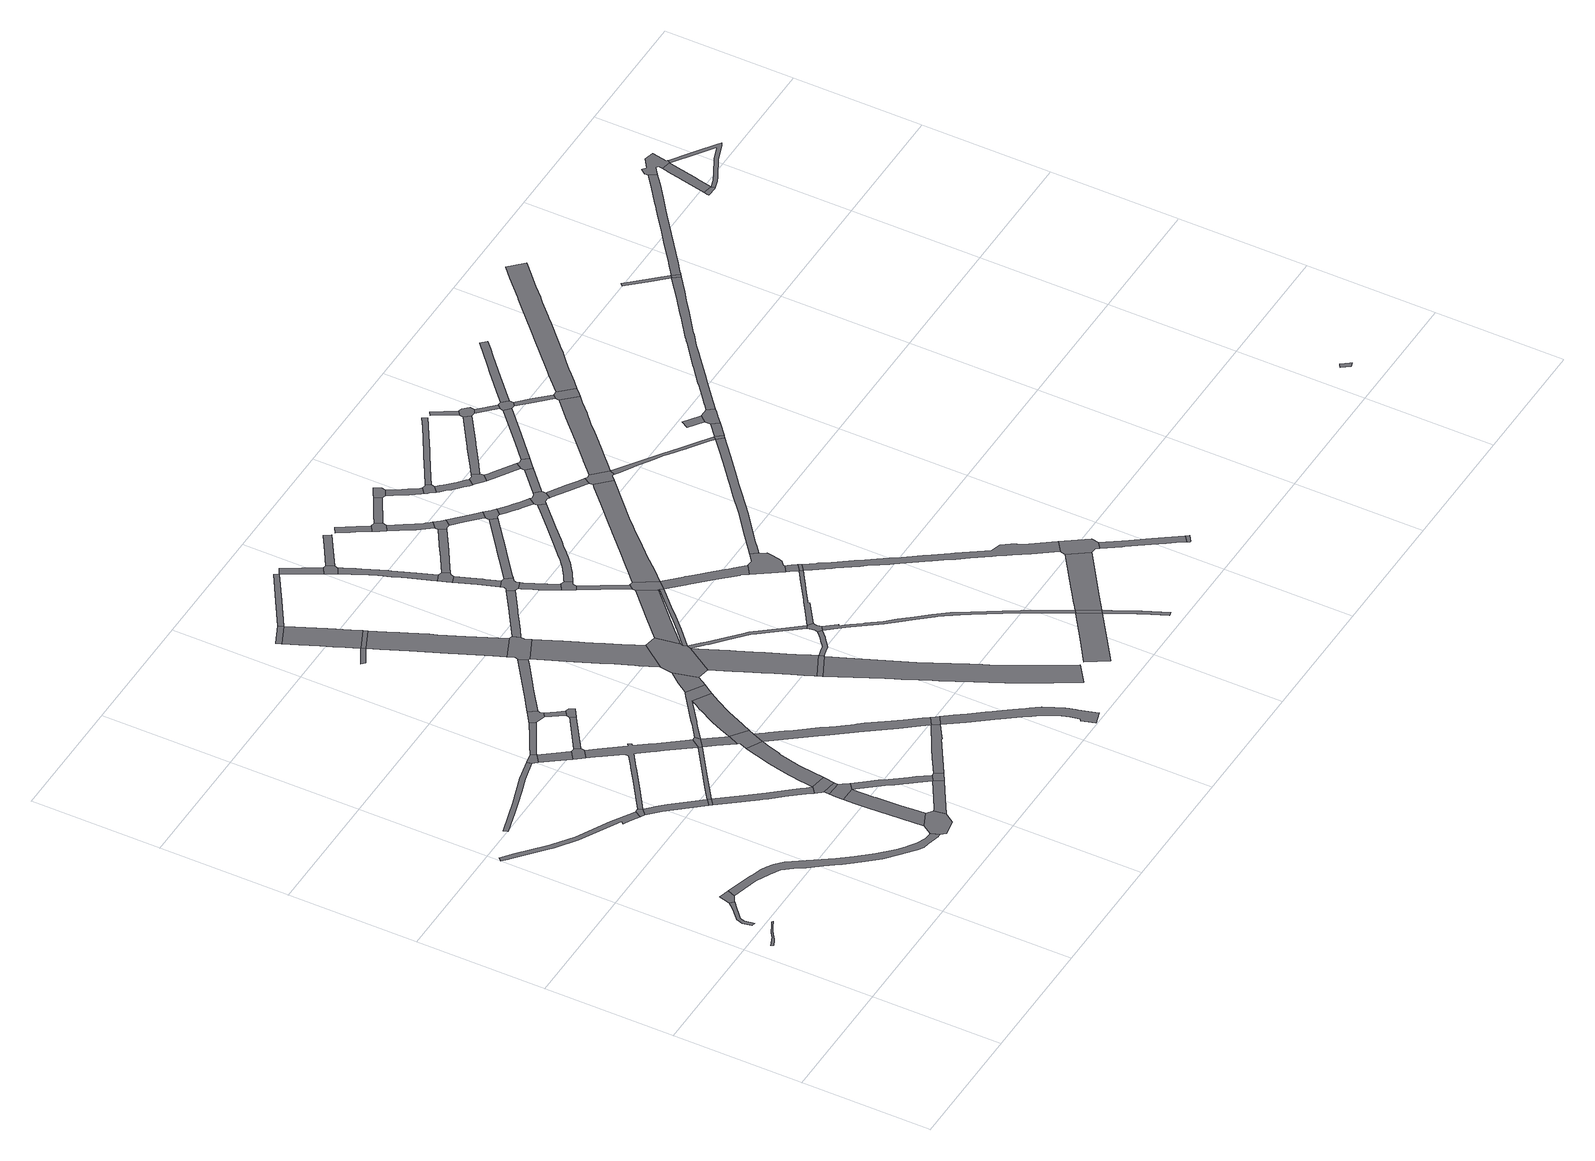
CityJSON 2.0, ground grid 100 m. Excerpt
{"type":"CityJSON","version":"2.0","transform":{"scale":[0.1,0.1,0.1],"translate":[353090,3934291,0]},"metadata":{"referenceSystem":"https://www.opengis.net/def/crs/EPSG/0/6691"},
"CityObjects":{
"road1":{"type":"Road","attributes":{"RoadStructureAttribute.sectionType":"1"},"geometry":[{"type":"MultiSurface","lod":"1","boundaries":[[[0,1,2,3,4,5,6,7,8,9,10,11,12,13,14]]]}]},
"road2":{"type":"Road","attributes":{"RoadStructureAttribute.sectionType":"1"},"geometry":[{"type":"MultiSurface","lod":"1","boundaries":[[[15,16,17,18,19,20,21,22,23,24,25,26]]]}]},
"road3":{"type":"Road","geometry":[{"type":"MultiSurface","lod":"1","boundaries":[[[27,28,26,25,29,30]]]}]},
"road4":{"type":"Road","attributes":{"RoadStructureAttribute.sectionType":"1"},"geometry":[{"type":"MultiSurface","lod":"1","boundaries":[[[31,32,33,34,35,36,37,38,39,40,41,42,43,44,45,46,47,48,49,50]]]}]},
"road5":{"type":"Road","attributes":{"RoadStructureAttribute.sectionType":"1"},"geometry":[{"type":"MultiSurface","lod":"1","boundaries":[[[51,52,53,54,55,56,57,58,59,60,61,62,63,64,65,66,67,68,69,70,27,30,71,72,73,74,75,76,77,78,79,80,81,82,83,84,85,86,87,88,89,90,91,92,93]]]}]},
"road6":{"type":"Road","attributes":{"RoadStructureAttribute.sectionType":"1"},"geometry":[{"type":"MultiSurface","lod":"1","boundaries":[[[94,95,96,97,98,99,100,101,102,103,104,105,106,107,108]]]}]},
"road7":{"type":"Road","geometry":[{"type":"MultiSurface","lod":"1","boundaries":[[[109,110,111,31,50]]]}]},
"road8":{"type":"Road","attributes":{"RoadStructureAttribute.sectionType":"1"},"geometry":[{"type":"MultiSurface","lod":"1","boundaries":[[[112,113,114,115,116,117,118,110,109]]]}]},
"road9":{"type":"Road","geometry":[{"type":"MultiSurface","lod":"1","boundaries":[[[113,119,120,114]]]}]},
"road10":{"type":"Road","geometry":[{"type":"MultiSurface","lod":"1","boundaries":[[[51,93,121,122,123,124,125,126]]]}]},
"road11":{"type":"Road","attributes":{"RoadStructureAttribute.sectionType":"1"},"geometry":[{"type":"MultiSurface","lod":"1","boundaries":[[[119,127,128,129,130,131,132,133,134,135,136,137,138,139,140,120]]]}]},
"road12":{"type":"Road","geometry":[{"type":"MultiSurface","lod":"1","boundaries":[[[141,142,143,94,108]]]}]},
"road13":{"type":"Road","attributes":{"RoadStructureAttribute.sectionType":"1"},"geometry":[{"type":"MultiSurface","lod":"1","boundaries":[[[144,142,141,145,146,147]]]}]},
"road14":{"type":"Road","attributes":{"RoadStructureAttribute.sectionType":"1"},"geometry":[{"type":"MultiSurface","lod":"1","boundaries":[[[148,149,150,151,152,153,154,155,156,157,114,120]]]}]},
"road15":{"type":"Road","geometry":[{"type":"MultiSurface","lod":"1","boundaries":[[[158,159,160,147,146,161,162,163,164,165,166,167]]]}]},
"road16":{"type":"Road","geometry":[{"type":"MultiSurface","lod":"1","boundaries":[[[168,169,170,171,172,173,174,175,176,177,178,179,180,163,162,181,182,183,184,185,186,187,188,189,111,110,190,191,192,193,194,195,196,197,198,199,153]]]}]},
"road17":{"type":"Road","attributes":{"RoadStructureAttribute.sectionType":"1"},"geometry":[{"type":"MultiSurface","lod":"1","boundaries":[[[200,201,202,203]]]}]},
"road18":{"type":"Road","geometry":[{"type":"MultiSurface","lod":"1","boundaries":[[[204,201,200,205,206,207,208]]]}]},
"road19":{"type":"Road","geometry":[{"type":"MultiSurface","lod":"1","boundaries":[[[202,209,135,134,210,203]]]}]},
"road20":{"type":"Road","attributes":{"RoadStructureAttribute.sectionType":"1"},"geometry":[{"type":"MultiSurface","lod":"1","boundaries":[[[125,211,212,213,214,215,216,207,217,218,219,220,221,222,223,224,225,226,227,228,229,230,231,208,207,206,232,233,126]]]}]},
"road21":{"type":"Road","attributes":{"RoadStructureAttribute.sectionType":"1"},"geometry":[{"type":"MultiSurface","lod":"1","boundaries":[[[234,235,236,237,238,239,240,143,142,241,242,243,244,245]]]}]},
"road22":{"type":"Road","attributes":{"RoadStructureAttribute.sectionType":"1"},"geometry":[{"type":"MultiSurface","lod":"1","boundaries":[[[246,247,124,123,248,249,224]]]}]},
"road23":{"type":"Road","attributes":{"RoadStructureAttribute.sectionType":"1"},"geometry":[{"type":"MultiSurface","lod":"1","boundaries":[[[166,250,251,252,253,167]]]}]},
"road24":{"type":"Road","geometry":[{"type":"MultiSurface","lod":"1","boundaries":[[[249,254,255,225,224]]]}]},
"road25":{"type":"Road","geometry":[{"type":"MultiSurface","lod":"1","boundaries":[[[152,256,257,258,168,153]]]}]},
"road26":{"type":"Road","geometry":[{"type":"MultiSurface","lod":"1","boundaries":[[[259,260,261,262,263,264,265,266,267,234,245]]]}]},
"road27":{"type":"Road","attributes":{"RoadStructureAttribute.sectionType":"1"},"geometry":[{"type":"MultiSurface","lod":"1","boundaries":[[[256,268,269,270,271,272,273,274,275,257]]]}]},
"road28":{"type":"Road","attributes":{"RoadStructureAttribute.sectionType":"1"},"geometry":[{"type":"MultiSurface","lod":"1","boundaries":[[[276,277,260,259,278]]]}]},
"road29":{"type":"Road","geometry":[{"type":"MultiSurface","lod":"1","boundaries":[[[271,270,279,280,281,282,283,284]]]}]},
"road30":{"type":"Road","attributes":{"RoadStructureAttribute.sectionType":"1"},"geometry":[{"type":"MultiSurface","lod":"1","boundaries":[[[252,251,285,286,287,276,278]]]}]},
"road31":{"type":"Road","attributes":{"RoadStructureAttribute.sectionType":"1"},"geometry":[{"type":"MultiSurface","lod":"1","boundaries":[[[282,281,288,289,290,291,292,293,294,135,209,295,296,297,298,299,300,301,282,302,303,304,305,306,307,308,309,310,311,312,313,314,315,316,317,318,319,320,321,322,323,324,325,326,327,328,329,283]]]}]},
"road32":{"type":"Road","attributes":{"RoadStructureAttribute.sectionType":"1"},"geometry":[{"type":"MultiSurface","lod":"1","boundaries":[[[330,331,332,255,254,333,334,335,336,311]]]}]},
"road33":{"type":"Road","attributes":{"RoadStructureAttribute.sectionType":"1"},"geometry":[{"type":"MultiSurface","lod":"1","boundaries":[[[337,338,339,340,341,342,343,344,345,346,347,348,349,350,351,271,284]]]}]},
"road34":{"type":"Road","attributes":{"RoadStructureAttribute.sectionType":"1"},"geometry":[{"type":"MultiSurface","lod":"1","boundaries":[[[352,353,354,355,356,357,341,340,358,359,360,361,362,363,364,365,366,258,257]]]}]},
"road35":{"type":"Road","attributes":{"RoadStructureAttribute.sectionType":"1"},"geometry":[{"type":"MultiSurface","lod":"1","boundaries":[[[367,368,369,370,371,372,373,374,375,376,263,262]]]}]},
"road36":{"type":"Road","geometry":[{"type":"MultiSurface","lod":"1","boundaries":[[[377,378,379,380]]]}]},
"road37":{"type":"Road","geometry":[{"type":"MultiSurface","lod":"1","boundaries":[[[381,382,383,384]]]}]},
"road38":{"type":"Road","attributes":{"function":"3","RoadStructureAttribute.sectionType":"1"},"geometry":[{"type":"MultiSurface","lod":"1","boundaries":[[[385,386,387,388,389,381,384,390,391,392,393,394,377,395]]]}]},
"road39":{"type":"Road","geometry":[{"type":"MultiSurface","lod":"1","boundaries":[[[396,312,311,336,397]]]}]},
"road40":{"type":"Road","geometry":[{"type":"MultiSurface","lod":"1","boundaries":[[[377,380,398,395]]]}]},
"road41":{"type":"Road","geometry":[{"type":"MultiSurface","lod":"1","boundaries":[[[399,400,401,402,403,360,359]]]}]},
"road42":{"type":"Road","attributes":{"function":"3","RoadStructureAttribute.sectionType":"1"},"geometry":[{"type":"MultiSurface","lod":"1","boundaries":[[[404,405,406,407,408,409,398,380,410,411,412,413,414,415,416]]]}]},
"road43":{"type":"Road","geometry":[{"type":"MultiSurface","lod":"1","boundaries":[[[417,418,419,420,421,416,415,422,423,424,373,372,425]]]}]},
"road44":{"type":"Road","attributes":{"RoadStructureAttribute.sectionType":"1"},"geometry":[{"type":"MultiSurface","lod":"1","boundaries":[[[336,426,427,428,429,430,431,432,433,434,435,436,437,438,439,440,441,442,443,444,445,446,447,448,449,450,451,452,453,454,455,456,457,458,459,460,461,397]]]}]},
"road45":{"type":"Road","attributes":{"function":"3","RoadStructureAttribute.sectionType":"1"},"geometry":[{"type":"MultiSurface","lod":"1","boundaries":[[[462,463,464,465,466,467,468,469,470,471,472,473,474,475,476,477,417,425]]]}]},
"road46":{"type":"Road","geometry":[{"type":"MultiSurface","lod":"1","boundaries":[[[469,468,400,399,478,479,480,481,482,483]]]}]},
"road47":{"type":"Road","attributes":{"RoadStructureAttribute.sectionType":"1"},"geometry":[{"type":"MultiSurface","lod":"1","boundaries":[[[484,485,486,487,382,381]]]}]},
"road48":{"type":"Road","attributes":{"function":"3","RoadStructureAttribute.sectionType":"1"},"geometry":[{"type":"MultiSurface","lod":"1","boundaries":[[[478,488,489,490,491,492,493,494,495,496,497,498,499,500,501,502,503,504,505,506,507,508,509,479]]]}]},
"road49":{"type":"Road","geometry":[{"type":"MultiSurface","lod":"1","boundaries":[[[510,511,512,513,514,515,500,499]]]}]},
"road50":{"type":"Road","attributes":{"RoadStructureAttribute.sectionType":"1"},"geometry":[{"type":"MultiSurface","lod":"1","boundaries":[[[516,517,518,421,420,519,520,521,522,523,524,525]]]}]},
"road51":{"type":"Road","attributes":{"function":"3","RoadStructureAttribute.sectionType":"1"},"geometry":[{"type":"MultiSurface","lod":"1","boundaries":[[[526,527,528,529,530,531,532,533,534,535,536,537,538,511,510,539,540,541,542,543,544,545,546,547,548,549,550,551,552,553,554,555,556,557,558,559,560]]]}]},
"road52":{"type":"Road","attributes":{"RoadStructureAttribute.sectionType":"1"},"geometry":[{"type":"MultiSurface","lod":"1","boundaries":[[[561,562,563,564,565,566,567,480,479,568,569,570,571,572,573,574,575,576,577]]]}]},
"road53":{"type":"Road","attributes":{"RoadStructureAttribute.sectionType":"1"},"geometry":[{"type":"MultiSurface","lod":"1","boundaries":[[[485,578,579,580,581,582,583,584,585]]]}]},
"road54":{"type":"Road","attributes":{"RoadStructureAttribute.sectionType":"1"},"geometry":[{"type":"MultiSurface","lod":"1","boundaries":[[[586,587,588,589,590,591,592,514,513,593,594,595,596,597,598,599,600]]]}]},
"road55":{"type":"Road","geometry":[{"type":"MultiSurface","lod":"1","boundaries":[[[601,602,582,581,603,604,605,606,607]]]}]},
"road56":{"type":"Road","attributes":{"RoadStructureAttribute.sectionType":"1"},"geometry":[{"type":"MultiSurface","lod":"1","boundaries":[[[608,609,610,611,481,480,612,613,614,615,616,617]]]}]},
"road57":{"type":"Road","attributes":{"RoadStructureAttribute.sectionType":"1"},"geometry":[{"type":"MultiSurface","lod":"1","boundaries":[[[482,618,619,620,621,622,623,624,625,626,627,628,483]]]}]},
"road58":{"type":"Road","attributes":{"RoadStructureAttribute.sectionType":"1"},"geometry":[{"type":"MultiSurface","lod":"1","boundaries":[[[629,630,631,632,633,634,635,636,637,638,639,640,607,606,641,642,643,644,645,646,647,648,649,650,651,652,653,654,655]]]}]},
"road59":{"type":"Road","geometry":[{"type":"MultiSurface","lod":"1","boundaries":[[[629,655,656,657,658,659,660,661,662]]]}]},
"road60":{"type":"Road","attributes":{"RoadStructureAttribute.sectionType":"1"},"geometry":[{"type":"MultiSurface","lod":"1","boundaries":[[[658,663,664,665,666,667,668,659]]]}]},
"road61":{"type":"Road","geometry":[{"type":"MultiSurface","lod":"1","boundaries":[[[665,664,669,670,525,524,671,672,673,674,675,676]]]}]},
"road62":{"type":"Road","geometry":[{"type":"MultiSurface","lod":"1","boundaries":[[[677,678,679,680,586,600,681,682,683,561,577]]]}]},
"road63":{"type":"Road","attributes":{"RoadStructureAttribute.sectionType":"1"},"geometry":[{"type":"MultiSurface","lod":"1","boundaries":[[[684,685,686,687,688,689,690,691,692,693,694,695,696,697,698,699,700,701,702,703,672,671]]]}]},
"road64":{"type":"Road","geometry":[{"type":"MultiSurface","lod":"1","boundaries":[[[704,705,706,707,708,693,692,709,710,711,712]]]}]},
"road65":{"type":"Road","attributes":{"RoadStructureAttribute.sectionType":"1"},"geometry":[{"type":"MultiSurface","lod":"1","boundaries":[[[713,714,602,601,715,716]]]}]},
"road66":{"type":"Road","attributes":{"RoadStructureAttribute.sectionType":"1"},"geometry":[{"type":"MultiSurface","lod":"1","boundaries":[[[717,718,719,720,721,722,723,704,712]]]}]},
"road67":{"type":"Road","geometry":[{"type":"MultiSurface","lod":"1","boundaries":[[[617,616,724,725,721,720,626,625]]]}]},
"road68":{"type":"Road","attributes":{"RoadStructureAttribute.sectionType":"1"},"geometry":[{"type":"MultiSurface","lod":"1","boundaries":[[[661,726,727,728,729,730,731,732,662]]]}]},
"road69":{"type":"Road","attributes":{"RoadStructureAttribute.sectionType":"1"},"geometry":[{"type":"MultiSurface","lod":"1","boundaries":[[[733,734,735,736,737,738,739,740,741,742,743,744,745,746,747,748,749,750,751,752,753,681,600,754,755,756,757,758,759,760,761,762,763,764,765,766,767,768,769,770,771,772]]]}]},
"road70":{"type":"Road","attributes":{"RoadStructureAttribute.sectionType":"1"},"geometry":[{"type":"MultiSurface","lod":"1","boundaries":[[[683,773,774,775,776,777,778,779,780,781,782,783,784,785,786,561]]]}]},
"road71":{"type":"Road","attributes":{"RoadStructureAttribute.sectionType":"1"},"geometry":[{"type":"MultiSurface","lod":"1","boundaries":[[[787,788,789,790,791,771]]]}]},
"road72":{"type":"Road","attributes":{"RoadStructureAttribute.sectionType":"1"},"geometry":[{"type":"MultiSurface","lod":"1","boundaries":[[[792,793,794,795,796,797,798]]]}]},
"road73":{"type":"Road","attributes":{"RoadStructureAttribute.sectionType":"1"},"geometry":[{"type":"MultiSurface","lod":"1","boundaries":[[[799,800,801,802,803,804,805,676,675,806,807,808,809,810,811]]]}]},
"road74":{"type":"Road","attributes":{"RoadStructureAttribute.sectionType":"1"},"geometry":[{"type":"MultiSurface","lod":"1","boundaries":[[[812,813,814,815,816,817,818,819,820,724,616,821,822,823,824,825,826,827,828,829,830,831]]]}]},
"road75":{"type":"Road","geometry":[{"type":"MultiSurface","lod":"1","boundaries":[[[792,798,832,833,834,835,836,837]]]}]},
"road76":{"type":"Road","attributes":{"RoadStructureAttribute.sectionType":"1"},"geometry":[{"type":"MultiSurface","lod":"1","boundaries":[[[834,838,839,840,841,842,843,844,845,846,847,848,849,850,851,852,853,835]]]}]},
"road77":{"type":"Road","attributes":{"RoadStructureAttribute.sectionType":"1"},"geometry":[{"type":"MultiSurface","lod":"1","boundaries":[[[854,855,856,857,858,859,860,861,862,863,864,865,866,867,868,708,707,869,870,871,872,873,874,875,876,877,878,879,880,881,882,883,884]]]}]},
"road78":{"type":"Road","geometry":[{"type":"MultiSurface","lod":"1","boundaries":[[[729,885,886,887,888,889,845,844,730]]]}]},
"road79":{"type":"Road","geometry":[{"type":"MultiSurface","lod":"1","boundaries":[[[830,890,891,892,893,894,895,896,897,898,899,900,901,902,903,904,905,906,907,831]]]}]},
"road80":{"type":"Road","geometry":[{"type":"MultiSurface","lod":"1","boundaries":[[[791,908,772,771]]]}]},
"road81":{"type":"Road","attributes":{"RoadStructureAttribute.sectionType":"1"},"geometry":[{"type":"MultiSurface","lod":"1","boundaries":[[[909,910,911,837,836,912]]]}]},
"road82":{"type":"Road","attributes":{"RoadStructureAttribute.sectionType":"1"},"geometry":[{"type":"MultiSurface","lod":"1","boundaries":[[[913,914,915,892,891,916,917,781,918]]]}]},
"road83":{"type":"Road","geometry":[{"type":"MultiSurface","lod":"1","boundaries":[[[781,780,919,920,921,918]]]}]},
"road84":{"type":"Road","attributes":{"RoadStructureAttribute.sectionType":"1"},"geometry":[{"type":"MultiSurface","lod":"1","boundaries":[[[922,923,887,886,924,925,926,927]]]}]},
"road85":{"type":"Road","attributes":{"RoadStructureAttribute.sectionType":"1"},"geometry":[{"type":"MultiSurface","lod":"1","boundaries":[[[928,929,930,931,908,791,932,933,934,935]]]}]},
"road86":{"type":"Road","geometry":[{"type":"MultiSurface","lod":"1","boundaries":[[[936,937,938,939,940,927,926,799,811]]]}]},
"road87":{"type":"Road","attributes":{"RoadStructureAttribute.sectionType":"1"},"geometry":[{"type":"MultiSurface","lod":"1","boundaries":[[[941,942,943,944,945,946,947,948,949,950,951,725,724,952,953,954,955,956,957,958,959,960,961,962]]]}]},
"road88":{"type":"Road","geometry":[{"type":"MultiSurface","lod":"1","boundaries":[[[963,964,965,966,967,909,912]]]}]},
"road89":{"type":"Road","attributes":{"RoadStructureAttribute.sectionType":"1"},"geometry":[{"type":"MultiSurface","lod":"1","boundaries":[[[968,969,970,971,972,964,963,973,974,975,976,977,978,979,980]]]}]},
"road90":{"type":"Road","attributes":{"RoadStructureAttribute.sectionType":"1"},"geometry":[{"type":"MultiSurface","lod":"1","boundaries":[[[937,981,982,983,984,985,986,987,988,989,990,991,992,993,994,995,938]]]}]},
"road91":{"type":"Road","geometry":[{"type":"MultiSurface","lod":"1","boundaries":[[[996,980,979,997,998,999,1000,1001,1002,1003]]]}]},
"road92":{"type":"Road","attributes":{"RoadStructureAttribute.sectionType":"1"},"geometry":[{"type":"MultiSurface","lod":"1","boundaries":[[[908,1004,1005,1006,1007,1008,1009,1010,1011,1012,772]]]}]},
"road93":{"type":"Road","attributes":{"RoadStructureAttribute.sectionType":"1"},"geometry":[{"type":"MultiSurface","lod":"1","boundaries":[[[1013,1014,1015,1016,1017,1018,1019,1020,1021,1022,1023,1024,1025,1026,1027,1028,1029,1030,1031,1032,1033,1034,1035,1036,1037,1038,920,919,1039,1040,1041,1042,1043,1044,1045,1046,1047,1048,1049,1050,1051,1052,1053,1054,1055,1056,1057,1058,1059,1060,1061]]]}]},
"road94":{"type":"Road","geometry":[{"type":"MultiSurface","lod":"1","boundaries":[[[1062,1063,1064,1065,1066,1067,1068,1069,989,988,854,884]]]}]},
"road95":{"type":"Road","attributes":{"RoadStructureAttribute.sectionType":"1"},"geometry":[{"type":"MultiSurface","lod":"1","boundaries":[[[1070,1071,1072,1073,1074,1075,1076,1077,1078,1079,1001,1000,1080,1081,1082,1083,1084,1085,1086,1087,1088,1089]]]}]},
"road96":{"type":"Road","geometry":[{"type":"MultiSurface","lod":"1","boundaries":[[[1090,1091,1092,1093,1070,1089,1094,1095,1096]]]}]},
"road97":{"type":"Road","attributes":{"RoadStructureAttribute.sectionType":"1"},"geometry":[{"type":"MultiSurface","lod":"1","boundaries":[[[1097,1098,1099,1065,1064,1100,1101,1102,1103,1104]]]}]},
"road98":{"type":"Road","attributes":{"RoadStructureAttribute.sectionType":"1"},"geometry":[{"type":"MultiSurface","lod":"1","boundaries":[[[1105,1067,1066,1106,1107]]]}]},
"road99":{"type":"Road","attributes":{"RoadStructureAttribute.sectionType":"1"},"geometry":[{"type":"MultiSurface","lod":"1","boundaries":[[[1108,1109,1090,1096,1110,1111,1112,1113,1114]]]}]},
"road100":{"type":"Road","geometry":[{"type":"MultiSurface","lod":"1","boundaries":[[[1007,1006,1115,1116,1117,1118,1013,1061]]]}]},
"road101":{"type":"Road","geometry":[{"type":"MultiSurface","lod":"1","boundaries":[[[1103,962,961,1119,1120,1121,1122,1123,1124,1125,1104]]]}]},
"road102":{"type":"Road","attributes":{"RoadStructureAttribute.sectionType":"1"},"geometry":[{"type":"MultiSurface","lod":"1","boundaries":[[[1126,1127,1128,1129,1130,1131,1132,1133,1134,906,905,1135,1136,1137,1138,1139,1140,1141,1142,1143,1144,1145,1146]]]}]},
"road103":{"type":"Road","attributes":{"RoadStructureAttribute.sectionType":"1"},"geometry":[{"type":"MultiSurface","lod":"1","boundaries":[[[1002,1147,1148,1149,1150,1151,1152,1153,1154,1155,1156,1157,1158,1003]]]}]},
"road104":{"type":"Road","geometry":[{"type":"MultiSurface","lod":"1","boundaries":[[[1159,1160,1161,1162,1163,1164,1114,1113,1105,1107]]]}]},
"road105":{"type":"Road","attributes":{"RoadStructureAttribute.sectionType":"1"},"geometry":[{"type":"MultiSurface","lod":"1","boundaries":[[[1165,1166,1167,1117,1116,1168,1169,1170,1171,1172,1173,1174,1175]]]}]},
"road106":{"type":"Road","attributes":{"RoadStructureAttribute.sectionType":"1"},"geometry":[{"type":"MultiSurface","lod":"1","boundaries":[[[1176,1177,1178,1179,1180,1181,1182,1183,1184,1185,1186,1187,1092,1091]]]}]},
"road107":{"type":"Road","geometry":[{"type":"MultiSurface","lod":"1","boundaries":[[[1188,1175,1174,1189,1190,1191]]]}]},
"road108":{"type":"Road","attributes":{"RoadStructureAttribute.sectionType":"1"},"geometry":[{"type":"MultiSurface","lod":"1","boundaries":[[[1192,1193,1194,1195,1196,1123,1122,1197,1198,1199,1200,1201,1202,1203,1204,1205,1206,1207,1208,1146,1209]]]}]},
"road109":{"type":"Road","attributes":{"RoadStructureAttribute.sectionType":"1"},"geometry":[{"type":"MultiSurface","lod":"1","boundaries":[[[1210,1211,1212,1213,1214,1215,1216,1162,1161]]]}]},
"road110":{"type":"Road","attributes":{"RoadStructureAttribute.sectionType":"1"},"geometry":[{"type":"MultiSurface","lod":"1","boundaries":[[[1123,1217,1218,1219,1220,1221,1222,1223,1224,1225,1226,1227,1228,1229,1230,1231,1232,1233,1234,1235,1236,1124]]]}]},
"road111":{"type":"Road","attributes":{"RoadStructureAttribute.sectionType":"1"},"geometry":[{"type":"MultiSurface","lod":"1","boundaries":[[[1237,1238,1239,1240]]]}]},
"road112":{"type":"Road","geometry":[{"type":"MultiSurface","lod":"1","boundaries":[[[1241,1183,1182,1242,1243,1244,1245,1237,1240]]]}]},
"road113":{"type":"Road","attributes":{"RoadStructureAttribute.sectionType":"1"},"geometry":[{"type":"MultiSurface","lod":"1","boundaries":[[[1246,1247,1248,1249,1250,1243,1242]]]}]},
"road114":{"type":"Road","geometry":[{"type":"MultiSurface","lod":"1","boundaries":[[[1146,1145,1251,1252,1253,1209]]]}]},
"road115":{"type":"Road","geometry":[{"type":"MultiSurface","lod":"1","boundaries":[[[1254,1255,1248,1247,1214,1213,1256,1257,1258]]]}]},
"road116":{"type":"Road","attributes":{"RoadStructureAttribute.sectionType":"1"},"geometry":[{"type":"MultiSurface","lod":"1","boundaries":[[[1252,1259,1260,1261,1262,1253]]]}]},
"road117":{"type":"Road","attributes":{"RoadStructureAttribute.sectionType":"1"},"geometry":[{"type":"MultiSurface","lod":"1","boundaries":[[[1257,1263,1264,1265,1266,1258]]]}]},
"road118":{"type":"Road","geometry":[{"type":"MultiSurface","lod":"1","boundaries":[[[1267,1268,1269,1270]]]}]},
"road119":{"type":"Road","geometry":[{"type":"MultiSurface","lod":"1","boundaries":[[[1269,1262,1261,1271,1272,1273,1274,1275,1276,1270]]]}]},
"road120":{"type":"Road","geometry":[{"type":"MultiSurface","lod":"1","boundaries":[[[1230,1277,1278,1279,1265,1264,1231]]]}]},
"road121":{"type":"Road","attributes":{"RoadStructureAttribute.sectionType":"1"},"geometry":[{"type":"MultiSurface","lod":"1","boundaries":[[[1280,1281,1282,1283,1255,1254,1284,1285,1286,1287]]]}]},
"road122":{"type":"Road","attributes":{"RoadStructureAttribute.sectionType":"1"},"geometry":[{"type":"MultiSurface","lod":"1","boundaries":[[[1288,1289,1290,1291,1292,1293,1294,1295,1296,1297,1298,1299,1300,1301,1302,1303,1304,1305,1306,1307,1308,1309,1310,1311,1312,1313,1314,1315,1316,1317,1318,1319,1279,1278]]]}]},
"road123":{"type":"Road","attributes":{"RoadStructureAttribute.sectionType":"1"},"geometry":[{"type":"MultiSurface","lod":"1","boundaries":[[[1320,1321,1322,1323,1324,1325,1326,1327,1328,1329,1330,1331,1332,1333,1334,1335,1336,1337,1338,1339,1340,1341,1276,1275,1342,1343,1344,1345,1346,1347,1348,1349,1350,1351,1352,1353,1354,1355,1356,1357,1358,1359]]]}]},
"road124":{"type":"Road","attributes":{"RoadStructureAttribute.sectionType":"1"},"geometry":[{"type":"MultiSurface","lod":"1","boundaries":[[[1360,1361,1362,1363,1359]]]}]},
"road125":{"type":"Road","geometry":[{"type":"MultiSurface","lod":"1","boundaries":[[[1364,1365,1366,1360,1359,1358]]]}]},
"road126":{"type":"Road","geometry":[{"type":"MultiSurface","lod":"1","boundaries":[[[1367,1368,1369,1370,1371,1372]]]}]},
"road127":{"type":"Road","attributes":{"RoadStructureAttribute.sectionType":"1"},"geometry":[{"type":"MultiSurface","lod":"1","boundaries":[[[1373,1374,1375,1376,1377,1378,1379,1380,1381,1382,1383,1384,1385,1366,1365,1386,1387,1388,1389,1390,1391,1392,1393,1394,1395]]]}]},
"road128":{"type":"Road","geometry":[{"type":"MultiSurface","lod":"1","boundaries":[[[1396,1397,1398,1399,1400,1401,1402,1403]]]}]},
"road129":{"type":"Road","attributes":{"RoadStructureAttribute.sectionType":"1"},"geometry":[{"type":"MultiSurface","lod":"1","boundaries":[[[1404,1405,1406,1407,1408,1409,1410,1411,1412,1397,1396]]]}]},
"road130":{"type":"Road","geometry":[{"type":"MultiSurface","lod":"1","boundaries":[[[1394,1413,1414,1409,1408,1415,1416,1417,1418,1419,1420,1421,1422,1395]]]}]},
"road131":{"type":"Road","geometry":[{"type":"MultiSurface","lod":"1","boundaries":[[[1423,1424,1425,1426,1427,1428,1429,1430,1431,1432,1433,1415,1408,1434,1435,1436,1437,1438,1439,1396,1403]]]}]}
},
"vertices":[
[156,850,0],[170,857,0],[188,865,0],[200,871,0],[265,919,0],[308,943,0],[359,968,0],[348,972,0],[315,955,0],[251,922,0],[210,895,0],[184,884,0],[154,872,0],[134,864,0],[143,844,0],
[336,1271,0],[285,1223,0],[254,1194,0],[239,1142,0],[251,1072,0],[279,1069,0],[267,1141,0],[278,1179,0],[311,1209,0],[354,1248,0],[405,1292,0],[380,1322,0],
[483,1386,0],[400,1406,0],[415,1301,0],[459,1326,0],
[893,2329,0],[776,2400,0],[721,2432,0],[471,2565,0],[323,2671,0],[302,2689,0],[119,2846,0],[30,2922,0],[6,2895,0],[46,2860,0],[50,2858,0],[55,2853,0],[255,2681,0],[301,2641,0],[451,2532,0],[699,2396,0],[757,2365,0],[742,2347,0],[790,2319,0],[860,2279,0],
[1666,460,0],[1664,460,0],[1647,459,0],[1639,459,0],[1606,462,0],[1535,489,0],[1524,497,0],[1490,522,0],[1464,540,0],[1412,582,0],[1308,684,0],[1208,797,0],[1130,897,0],[931,1190,0],[871,1245,0],[862,1250,0],[828,1274,0],[783,1293,0],[707,1318,0],[683,1327,0],[662,1270,0],[768,1220,0],[811,1197,0],[818,1193,0],[843,1175,0],[902,1104,0],[948,1032,0],[1021,936,0],[1090,846,0],[1097,836,0],[1149,770,0],[1200,710,0],[1279,620,0],[1377,535,0],[1459,465,0],[1474,455,0],[1518,427,0],[1563,419,0],[1578,416,0],[1651,397,0],[1659,395,0],[1668,395,0],[1689,395,0],
[977,3227,0],[809,3189,0],[688,3148,0],[685,3147,0],[637,3131,0],[596,3117,0],[562,3107,0],[446,3075,0],[286,3030,0],[296,2995,0],[478,3046,0],[572,3072,0],[696,3112,0],[819,3152,0],[985,3193,0],
[891,2261,0],[938,2300,0],[923,2330,0],
[982,2173,0],[1188,1924,0],[1235,1962,0],[1184,2024,0],[1061,2172,0],[1019,2222,0],[958,2280,0],
[1205,1903,0],[1252,1941,0],
[1717,360,0],[1842,384,0],[1891,459,0],[1878,551,0],[1830,584,0],[1713,534,0],
[1267,1824,0],[1406,1647,0],[1418,1631,0],[1445,1598,0],[1517,1511,0],[1591,1422,0],[1612,1395,0],[1644,1353,0],[1694,1391,0],[1654,1440,0],[1641,1456,0],[1606,1498,0],[1491,1638,0],[1394,1760,0],
[1013,3156,0],[1075,3203,0],[1056,3243,0],
[1140,3119,0],[1082,3065,0],[1158,2965,0],[1221,3013,0],
[1347,2008,0],[1440,2074,0],[1489,2109,0],[1640,2216,0],[1691,2252,0],[1675,2274,0],[1622,2237,0],[1473,2131,0],[1424,2096,0],[1342,2038,0],
[1251,3008,0],[1247,3009,0],[1236,3010,0],[1194,2916,0],[1211,2894,0],[1275,2943,0],[1275,2944,0],[1275,2945,0],[1280,2973,0],[1254,3010,0],
[1724,2344,0],[1715,2356,0],[1636,2461,0],[1557,2567,0],[1543,2585,0],[1474,2678,0],[1490,2690,0],[1480,2703,0],[1474,2712,0],[1458,2700,0],[1332,2867,0],[1277,2940,0],[1275,2942,0],[1269,2817,0],[1280,2803,0],[1375,2675,0],[1370,2645,0],[1286,2586,0],[1275,2579,0],[1140,2483,0],[1109,2461,0],[973,2366,0],[994,2338,0],[1135,2437,0],[1162,2455,0],[1287,2544,0],[1297,2551,0],[1408,2630,0],[1419,2615,0],[1477,2538,0],[1503,2503,0],[1534,2462,0],
[1686,1260,0],[1802,1256,0],[1805,1283,0],[1687,1297,0],
[1820,1228,0],[1684,1201,0],[1684,1149,0],[1803,1149,0],[1852,1187,0],
[1816,1373,0],[1677,1310,0],
[1829,593,0],[1824,680,0],[1817,781,0],[1814,837,0],[1807,962,0],[1806,980,0],[1820,1127,0],[1876,1058,0],[1965,939,0],[1984,913,0],[2040,839,0],[2043,835,0],[2081,785,0],[2143,701,0],[2194,733,0],[2129,822,0],[2100,861,0],[2014,974,0],[2012,975,0],[1973,1031,0],[1926,1092,0],[1684,1063,0],[1687,957,0],
[1340,3407,0],[1332,3402,0],[1296,3381,0],[1260,3358,0],[1212,3331,0],[1127,3283,0],[1068,3250,0],[1096,3216,0],[1110,3224,0],[1144,3243,0],[1258,3306,0],[1366,3366,0],
[1996,614,0],[1898,556,0],[2025,540,0],[2183,636,0],
[1540,3148,0],[1548,3153,0],[1523,3191,0],[1496,3172,0],
[2250,677,0],[2216,733,0],
[1694,2251,0],[1756,2302,0],[1754,2343,0],
[1442,3344,0],[1479,3370,0],[1469,3385,0],[1474,3414,0],[1433,3472,0],[1408,3454,0],[1402,3450,0],[1393,3443,0],[1353,3415,0],
[1714,2224,0],[1750,2175,0],[1836,2058,0],[1877,2140,0],[1860,2163,0],[1807,2233,0],[1793,2252,0],[1784,2264,0],
[1566,3245,0],[1533,3292,0],[1529,3220,0],
[1848,2042,0],[1846,2036,0],[1826,1980,0],[1939,1920,0],[1979,2009,0],[1997,2051,0],
[1619,3201,0],[1596,3239,0],[1580,3242,0],
[1797,1890,0],[1794,1883,0],[1768,1785,0],[1747,1688,0],[1724,1585,0],[1708,1479,0],[1707,1476,0],[1841,1565,0],[1845,1582,0],[1865,1680,0],[1883,1754,0],[1886,1755,0],[1913,1847,0],[1936,1910,0],[1946,1911,0],[2048,1775,0],[2192,1582,0],[2197,1575,0],[2321,1413,0],[2340,1388,0],[2483,1198,0],[2506,1167,0],[2598,1045,0],[2641,988,0],[2708,1031,0],[2685,1063,0],[2677,1074,0],[2599,1179,0],[2574,1212,0],[2549,1246,0],[2440,1395,0],[2407,1437,0],[2398,1448,0],[2381,1469,0],[2358,1497,0],[2320,1549,0],[2260,1629,0],[2254,1638,0],[2143,1785,0],[2106,1835,0],[2040,1925,0],[2028,1942,0],
[2447,877,0],[2428,866,0],[2353,822,0],[2549,858,0],[2552,854,0],[2604,888,0],[2675,934,0],
[2026,2118,0],[2097,2265,0],[2160,2383,0],[2205,2457,0],[2075,2538,0],[2049,2494,0],[2023,2450,0],[2010,2426,0],[1998,2404,0],[1973,2359,0],[1960,2333,0],[1947,2308,0],[1927,2267,0],[1907,2220,0],[1889,2172,0],
[1760,2305,0],[1867,2385,0],[1888,2400,0],[1890,2402,0],[1897,2407,0],[2080,2544,0],[2238,2509,0],[2258,2539,0],[2129,2623,0],[2093,2598,0],[2059,2572,0],[1882,2439,0],[1875,2434,0],[1868,2428,0],[1865,2425,0],
[1662,3549,0],[1693,3571,0],[1764,3622,0],[1795,3644,0],[1865,3695,0],[1905,3723,0],[1872,3786,0],[1653,3626,0],[1537,3544,0],[1504,3521,0],
[1458,4783,0],[1317,4704,0],[1345,4682,0],[1472,4752,0],
[1404,5351,0],[1387,5388,0],[1223,5316,0],[1239,5279,0],
[1609,4893,0],[1591,4932,0],[1587,4940,0],[1549,5027,0],[1525,5081,0],[1289,5167,0],[1346,5038,0],[1383,4954,0],[1407,4902,0],[1417,4877,0],[1625,4857,0],
[2713,1024,0],[2747,978,0],
[1638,4827,0],
[2306,2613,0],[2259,2797,0],[2190,2709,0],[2159,2666,0],[2131,2625,0],
[1908,4217,0],[1830,4389,0],[1811,4441,0],[1750,4576,0],[1726,4630,0],[1690,4711,0],[1512,4660,0],[1593,4476,0],[1702,4229,0],[1728,4169,0],[1824,3950,0],[1861,3866,0],[2032,3941,0],
[2099,3801,0],[2084,3834,0],[2077,3850,0],[2084,3878,0],[2060,3933,0],[1876,3831,0],[1885,3812,0],[1877,3789,0],[1915,3718,0],
[2782,792,0],[2798,771,0],[2802,765,0],[2920,608,0],[2924,603,0],[3012,483,0],[3050,430,0],[3089,376,0],[3130,302,0],[3151,250,0],[3161,221,0],[3165,211,0],[3188,125,0],[3170,113,0],[3201,9,0],[3301,39,0],[3300,44,0],[3286,91,0],[3260,185,0],[3256,200,0],[3243,241,0],[3240,250,0],[3234,268,0],[3210,320,0],[3202,336,0],[3166,415,0],[3116,482,0],[3103,499,0],[3073,539,0],[3049,573,0],[2984,662,0],[2965,687,0],[2937,725,0],[2862,825,0],[2862,826,0],[2804,903,0],
[2038,3438,0],[2111,3273,0],[2151,3182,0],[2206,3053,0],[2216,3029,0],[2242,2965,0],[2273,2895,0],[2417,3090,0],[2388,3157,0],[2372,3191,0],[2302,3346,0],[2270,3419,0],[2247,3474,0],[2232,3508,0],[2185,3609,0],[2125,3742,0],
[2404,2598,0],[2540,2811,0],[2550,2839,0],[2541,2868,0],[2548,2893,0],[2515,3071,0],
[1624,5489,0],[1856,5634,0],[1837,5668,0],[1607,5525,0],
[2474,2441,0],[2481,2424,0],[2482,2421,0],[2554,2258,0],[2567,2230,0],[2635,2075,0],[2671,1992,0],[2676,1981,0],[2686,1959,0],[2699,1928,0],[2703,1921,0],[2705,1916,0],[2894,2007,0],[2873,2055,0],[2833,2147,0],[2827,2159,0],[2747,2342,0],[2736,2365,0],[2666,2525,0],[2649,2563,0],[2591,2696,0],[2585,2708,0],
[2723,1878,0],[2905,1966,0],[2904,1969,0],[2908,1970,0],[2901,2003,0],[2895,2006,0],
[2426,4174,0],[2276,4076,0],[2271,4073,0],[2145,3918,0],[2240,3981,0],[2294,4017,0],[2295,4018,0],[2308,4026,0],[2486,4143,0],[2453,4193,0],
[3588,536,0],[3572,565,0],[3571,566,0],[3490,711,0],[3462,763,0],[3392,894,0],[3353,982,0],[3313,1061,0],[3257,1174,0],[3256,1176,0],[3252,1184,0],[3156,1386,0],[2965,1827,0],[2732,1861,0],[2751,1820,0],[2770,1781,0],[2909,1492,0],[2915,1479,0],[2956,1389,0],[2975,1350,0],[3007,1281,0],[3046,1199,0],[3065,1158,0],[3090,1106,0],[3115,1055,0],[3171,943,0],[3190,905,0],[3217,850,0],[3264,752,0],[3323,641,0],[3326,636,0],[3422,464,0],[3424,461,0],[3527,285,0],[3672,393,0],
[3128,2222,0],[3039,2334,0],[2880,2534,0],[2849,2562,0],[2756,2646,0],[2652,2741,0],[2621,2771,0],[2610,2743,0],[2619,2735,0],[2639,2715,0],[2734,2629,0],[2862,2514,0],[2887,2482,0],[3020,2315,0],[3023,2311,0],[3024,2309,0],[3103,2211,0],
[1906,5547,0],[1980,5418,0],[1981,5416,0],[2007,5371,0],[2057,5404,0],[2032,5448,0],[1986,5529,0],[1909,5663,0],
[3107,2125,0],[3058,2081,0],[3021,2051,0],[3013,2045,0],[3000,2034,0],[2986,2023,0],[2959,2017,0],[2910,1970,0],[2933,1975,0],[2993,1990,0],[3001,1992,0],[3031,2015,0],[3054,2034,0],[3080,2055,0],[3136,2106,0],
[2113,5344,0],[2086,5398,0],[2010,5365,0],[2037,5313,0],[2039,5311,0],[2051,5287,0],[2105,5315,0],
[2776,3091,0],[2763,3078,0],[2733,3048,0],[2661,2976,0],[2680,2957,0],[2707,2983,0],[2796,3072,0],[2833,3108,0],[2987,3262,0],[2968,3282,0],
[2611,2954,0],[2647,2989,0],[2653,2995,0],[2729,3067,0],[2738,3076,0],[2752,3090,0],[2766,3104,0],[2961,3289,0],[2881,3421,0],[2668,3217,0],[2665,3215,0],
[2372,4678,0],[2317,4822,0],[2271,4944,0],[2256,4982,0],[2248,5001,0],[2226,5058,0],[2200,5116,0],[2175,5172,0],[2159,5207,0],[2149,5229,0],[2141,5244,0],[2121,5285,0],[2067,5256,0],[2082,5227,0],[2094,5203,0],[2102,5185,0],[2120,5147,0],[2145,5091,0],[2169,5035,0],[2183,5003,0],[2193,4979,0],[2204,4949,0],[2214,4923,0],[2243,4848,0],[2301,4696,0],[2309,4673,0],[2316,4656,0],
[2328,4623,0],[2339,4595,0],[2353,4560,0],[2409,4581,0],[2418,4609,0],[2432,4618,0],[2401,4668,0],
[2415,4395,0],[2469,4252,0],[2526,4274,0],[2486,4379,0],[2480,4394,0],[2450,4475,0],
[2478,4230,0],[2468,4203,0],[2515,4134,0],[2570,4155,0],[2563,4174,0],[2571,4202,0],[2592,4218,0],[2554,4266,0],
[3100,2208,0],[3110,2172,0],[3114,2158,0],[3115,2154,0],[3171,2129,0],[3161,2166,0],[3166,2196,0],
[2521,4115,0],[2537,4076,0],[2553,4038,0],[2569,4004,0],[2572,3998,0],[2590,3961,0],[2609,3924,0],[2630,3888,0],[2640,3870,0],[2692,3900,0],[2684,3913,0],[2682,3917,0],[2662,3952,0],[2647,3982,0],[2644,3988,0],[2625,4025,0],[2609,4062,0],[2592,4098,0],[2591,4100,0],[2578,4136,0],
[2726,3800,0],[2732,3826,0],[2733,3829,0],[2752,3841,0],[2722,3892,0],[2647,3858,0],[2665,3827,0],[2666,3825,0],[2691,3781,0],
[2349,5563,0],[2209,5475,0],[2239,5423,0],[2381,5514,0],
[2722,3728,0],[2729,3716,0],[2776,3634,0],[2883,3450,0],[2911,3482,0],[2810,3654,0],[2757,3746,0],
[3042,3320,0],[2941,3478,0],
[2479,4647,0],[2619,4734,0],[2622,4736,0],[2810,4852,0],[2779,4903,0],[2593,4788,0],[2587,4784,0],
[4127,720,0],[4112,747,0],[4078,810,0],[4049,864,0],[4036,886,0],[3967,1012,0],[3904,1122,0],[3791,1308,0],[3718,1422,0],[3716,1425,0],[3661,1500,0],[3638,1528,0],[3562,1619,0],[3483,1710,0],[3418,1785,0],[3341,1887,0],[3335,1894,0],[3279,1969,0],[3259,1996,0],[3231,2030,0],[3244,2039,0],[3237,1979,0],[3281,1921,0],[3397,1768,0],[3463,1692,0],[3541,1601,0],[3627,1498,0],[3640,1483,0],[3694,1409,0],[3699,1401,0],[3756,1312,0],[3768,1294,0],[3881,1109,0],[3944,999,0],[4001,894,0],[4003,890,0],[4046,811,0],[4099,715,0],[4121,674,0],[4144,689,0],
[3340,2316,0],[3336,2328,0],[3345,2334,0],[3424,2390,0],[3489,2433,0],[3497,2439,0],[3546,2472,0],[3610,2516,0],[3594,2539,0],[3501,2475,0],[3476,2458,0],[3347,2369,0],[3329,2357,0],[3251,2304,0],
[3906,522,0],[3712,385,0],[3805,227,0],[3997,364,0],[4205,512,0],
[2594,5324,0],[2541,5409,0],[2461,5536,0],[2411,5505,0],[2465,5418,0],[2485,5386,0],[2543,5292,0],
[3039,4650,0],[3023,4637,0],[2874,4519,0],[2793,4454,0],[2788,4451,0],[2713,4391,0],[2647,4339,0],[2625,4245,0],[2808,4390,0],[2826,4404,0],[2827,4405,0],[2997,4540,0],[3076,4603,0],
[3405,2945,0],[3383,2968,0],[3363,2988,0],[3280,3076,0],[3245,3112,0],[3188,3172,0],[3167,3193,0],[3162,3198,0],[3125,3237,0],[3044,3201,0],[3097,3146,0],[3119,3124,0],[3216,3022,0],[3228,3010,0],[3301,2933,0],[3303,2931,0],[3360,2871,0],[3363,2868,0],[3398,2818,0],[3476,2873,0],
[2569,5250,0],[2573,5244,0],[2597,5205,0],[2648,5236,0],[2656,5266,0],[2623,5317,0],
[2688,5061,0],[2705,5034,0],[2714,5022,0],[2724,5009,0],[2743,4981,0],[2763,4957,0],[2783,4933,0],[2829,4972,0],[2809,4995,0],[2804,5001,0],[2796,5011,0],[2790,5018,0],[2772,5043,0],[2755,5067,0],[2739,5092,0],[2712,5135,0],
[3328,4428,0],[3318,4419,0],[3283,4385,0],[3146,4253,0],[3125,4232,0],[3030,4142,0],[2930,4046,0],[2905,4023,0],[2881,4002,0],[2855,3980,0],[2834,3965,0],[2828,3960,0],[2801,3942,0],[2773,3923,0],[2745,3906,0],[2774,3854,0],[2804,3873,0],[2835,3891,0],[2864,3912,0],[2891,3933,0],[2915,3951,0],[2919,3955,0],[2946,3978,0],[2958,3990,0],[2971,4003,0],[3004,4034,0],[3046,4074,0],[3070,4097,0],[3089,4116,0],[3188,4210,0],[3367,4384,0],
[2825,4861,0],[2856,4858,0],[2891,4907,0],[2870,4928,0],[2848,4949,0],
[3454,2739,0],[3541,2615,0],[3592,2651,0],[3592,2656,0],[3593,2661,0],[3596,2664,0],[3603,2670,0],[3628,2691,0],[3634,2721,0],[3646,2785,0],[3652,2817,0],[3625,2853,0],[3622,2857,0],[3621,2861,0],[3622,2869,0],[3623,2871,0],[3585,2918,0],[3523,2868,0],
[4230,530,0],
[2851,5446,0],[2665,5341,0],[2660,5338,0],[2881,5395,0],
[3621,2610,0],[3615,2618,0],[3604,2634,0],[3558,2591,0],[3570,2575,0],[3646,2577,0],
[3611,2516,0],[3662,2554,0],[3648,2573,0],
[3054,4752,0],[2979,4823,0],[2933,4783,0],[3036,4684,0],[3040,4680,0],[3082,4724,0],
[4441,110,0],[4358,288,0],[4345,317,0],[4263,469,0],[4312,316,0],[4318,303,0],[4332,272,0],[4412,100,0],
[3086,4611,0],[3116,4611,0],[3156,4655,0],[3129,4679,0],[3099,4708,0],
[3669,4174,0],[3527,4040,0],[3401,3919,0],[3338,3859,0],[3327,3848,0],[3297,3820,0],[3234,3759,0],[3168,3695,0],[3100,3631,0],[2995,3530,0],[2953,3490,0],[3121,3405,0],[3194,3488,0],[3212,3507,0],[3343,3644,0],[3427,3730,0],[3446,3750,0],[3500,3806,0],[3506,3812,0],[3635,3935,0],[3798,4092,0],[3693,4197,0],
[2910,5387,0],[2961,5416,0],[2969,5446,0],[2940,5497,0],[2893,5471,0],
[3092,5216,0],[3068,5248,0],[3064,5254,0],[3045,5283,0],[3022,5317,0],[2970,5291,0],[2973,5286,0],[2995,5249,0],[3019,5215,0],[3038,5190,0],[3045,5181,0],[3055,5168,0],[3102,5203,0],
[3121,4606,0],[3154,4578,0],[3188,4552,0],[3222,4527,0],[3226,4524,0],[3258,4502,0],[3294,4478,0],[3325,4457,0],[3358,4509,0],[3326,4528,0],[3292,4552,0],[3257,4575,0],[3224,4600,0],[3191,4626,0],[3160,4651,0],
[3132,5197,0],[3071,5146,0],[3078,5138,0],[3097,5114,0],[3109,5100,0],[3156,5139,0],[3160,5168,0],[3140,5201,0],
[4393,646,0],[4496,719,0],[4721,879,0],[4617,1027,0],[4395,870,0],[4318,816,0],[4306,807,0],[4228,750,0],[4175,712,0],
[4710,1131,0],[4594,1293,0],[4554,1352,0],[4551,1370,0],[4549,1373,0],[4545,1380,0],[4531,1399,0],[4487,1463,0],[4411,1487,0],[4386,1522,0],[4325,1608,0],[4267,1690,0],[4252,1710,0],[4249,1715,0],[4171,1824,0],[4139,1869,0],[4053,1992,0],[4024,2034,0],[4007,2058,0],[3933,2164,0],[3886,2230,0],[3868,2256,0],[3778,2386,0],[3727,2461,0],[3720,2470,0],[3665,2549,0],[3644,2470,0],[3647,2466,0],[3698,2394,0],[3726,2354,0],[3738,2337,0],[3836,2195,0],[3864,2156,0],[3912,2085,0],[3951,2028,0],[3967,2006,0],[4090,1833,0],[4119,1791,0],[4188,1693,0],[4196,1682,0],[4212,1658,0],[4270,1576,0],[4357,1454,0],[4373,1431,0],[4417,1371,0],[4438,1340,0],[4508,1233,0],[4579,1133,0],[4624,1070,0],
[3384,4400,0],[3413,4402,0],[3431,4391,0],[3463,4441,0],[3462,4471,0],[3421,4516,0],[3404,4500,0],[3375,4498,0],
[3332,4964,0],[3320,4976,0],[3317,4979,0],[3285,5006,0],[3255,5033,0],[3251,5037,0],[3226,5063,0],[3198,5091,0],[3181,5110,0],[3170,5121,0],[3125,5082,0],[3155,5050,0],[3155,5049,0],[3182,5020,0],[3202,5001,0],[3214,4990,0],[3246,4960,0],[3261,4947,0],[3277,4932,0],[3295,4918,0],
[3419,4899,0],[3419,4929,0],[3385,4979,0],[3362,4963,0],[3310,4906,0],[3343,4879,0],[3377,4854,0],
[3671,4309,0],[3601,4353,0],[3557,4381,0],[3444,4383,0],[3556,4311,0],[3670,4239,0],[3690,4226,0],[3722,4277,0],
[3602,4680,0],[3470,4478,0],[3643,4635,0],
[3480,4858,0],[3446,4880,0],[3412,4829,0],[3431,4817,0],[3449,4806,0],[3600,4709,0],[3633,4759,0],
[4764,872,0],[4781,850,0],[4831,886,0],[4841,945,0],
[3824,4117,0],[3834,4126,0],[3836,4128,0],[3853,4119,0],[3870,4161,0],[3769,4268,0],[3739,4265,0],
[4392,3592,0],[4280,3496,0],[4181,3413,0],[4148,3384,0],[4076,3323,0],[4048,3299,0],[3918,3188,0],[3907,3178,0],[3776,3072,0],[3677,2915,0],[3712,2944,0],[3822,3031,0],[3936,3124,0],[4101,3264,0],[4173,3325,0],[4218,3363,0],[4274,3411,0],[4392,3510,0],[4492,3596,0],[4546,3640,0],[4502,3687,0],
[3222,5205,0],[3417,5319,0],[3454,5341,0],[3676,5472,0],[3685,5477,0],[3750,5518,0],[3729,5553,0],[3685,5525,0],[3656,5506,0],[3431,5374,0],[3397,5354,0],[3249,5266,0],
[3675,4665,0],[3696,4684,0],[3722,4707,0],[3682,4751,0],[3676,4750,0],[3651,4748,0],
[5044,583,0],[4929,746,0],[4924,753,0],[4871,724,0],[4880,711,0],[4881,709,0],[4987,560,0],[5046,477,0],[5086,420,0],[5127,362,0],[5177,398,0],
[3482,4972,0],[3495,4981,0],[3644,5082,0],[3663,5095,0],[3680,5106,0],[3854,5225,0],[3912,5264,0],[3876,5311,0],[3681,5180,0],[3620,5139,0],[3610,5132,0],[3453,5024,0],
[5186,384,0],[5136,337,0],[5143,339,0],[5193,374,0],
[4402,3792,0],[4320,3850,0],[4251,3900,0],[4202,3935,0],[4030,4052,0],[3892,4097,0],[3986,4041,0],[4009,4027,0],[4015,4024,0],[4019,4021,0],[4122,3955,0],[4187,3913,0],[4210,3897,0],[4320,3818,0],[4321,3817,0],[4327,3812,0],[4466,3714,0],[4518,3709,0],
[3731,4715,0],[3840,4814,0],[3906,4875,0],[4109,5059,0],[4067,5101,0],[3866,4919,0],[3814,4872,0],
[3923,4211,0],[3988,4272,0],[4037,4319,0],[4075,4356,0],[4084,4363,0],[4097,4375,0],[4139,4417,0],[4192,4470,0],[4231,4510,0],[4256,4533,0],[4310,4581,0],[4312,4583,0],[4395,4666,0],[4443,4710,0],[4344,4818,0],[4209,4692,0],[4036,4526,0],[3881,4378,0],[3876,4373,0],[3871,4368,0],
[3914,5364,0],[3812,5534,0],[3779,5512,0],[3881,5342,0],
[3877,5316,0],[3942,5261,0],[3978,5281,0],[3982,5312,0],[3942,5358,0],
[4005,5197,0],[4068,5132,0],[4099,5158,0],[4046,5212,0],[4036,5222,0],
[4557,3649,0],[4565,3656,0],[4524,3705,0],
[4171,5113,0],[4129,5157,0],[4110,5059,0],[4141,5058,0],[4170,5083,0],
[4578,3667,0],[4652,3730,0],[4665,3742,0],[4624,3790,0],
[4239,4956,0],[4343,4848,0],[4372,4876,0],[4268,4983,0],
[4548,3971,0],[4514,3916,0],[4623,3837,0],[4666,3889,0],
[4717,3787,0],[4736,3804,0],[4743,3811,0],[4745,3812,0],[4776,3839,0],[4735,3886,0],
[4482,4746,0],[4506,4769,0],[4402,4875,0],
[4593,5576,0],[4423,5423,0],[4362,5368,0],[4178,5201,0],[4403,5325,0],[4523,5433,0],[4574,5479,0],[4633,5532,0],
[4558,4820,0],[4613,4873,0],[4655,4914,0],[4702,4959,0],[4751,5001,0],[4791,5038,0],[4807,5056,0],[4838,5086,0],[5021,5261,0],[5035,5275,0],[5055,5294,0],[5056,5295,0],[5137,5373,0],[5165,5400,0],[5188,5422,0],[5201,5434,0],[5287,5517,0],[5379,5604,0],[5466,5687,0],[5362,5795,0],[5276,5713,0],[5131,5574,0],[5115,5559,0],[5097,5542,0],[4917,5370,0],[4910,5363,0],[4765,5224,0],[4753,5213,0],[4739,5199,0],[4737,5198,0],[4555,5023,0],[4534,5003,0],
[5799,4739,0],[5645,4618,0],[5526,4526,0],[5469,4482,0],[5462,4477,0],[5324,4373,0],[5302,4355,0],[5290,4346,0],[5274,4333,0],[5117,4208,0],[5111,4203,0],[5096,4190,0],[5075,4172,0],[5011,4120,0],[5010,4118,0],[5001,4111,0],[4954,4073,0],[4928,4050,0],[4830,3967,0],[4830,3966,0],[4785,3929,0],[4779,3924,0],[4828,3883,0],[4959,3995,0],[4985,4016,0],[4986,4017,0],[5016,4043,0],[5017,4044,0],[5208,4203,0],[5209,4203,0],[5285,4266,0],[5368,4330,0],[5402,4357,0],[5407,4360,0],[5428,4375,0],[5553,4468,0],[5655,4546,0],[5723,4598,0],[5847,4692,0],[5807,4745,0],
[5827,4763,0],[5594,5019,0],[5573,5001,0],[5695,4867,0],
[5852,4696,0],[5869,4709,0],[5829,4761,0],
[7244,241,0],[7277,251,0],[7274,262,0],[7231,321,0],[7220,314,0],[7201,300,0],
[6581,5334,0],[6412,5203,0],[6404,5197,0],[6360,5163,0],[6341,5148,0],[6304,5120,0],[6189,5032,0],[6088,4955,0],[5939,4841,0],[5930,4834,0],[5915,4823,0],[5859,4779,0],[5838,4766,0],[5874,4712,0],[5896,4729,0],[5961,4779,0],[6361,5085,0],[6396,5112,0],[6499,5190,0],[6536,5219,0],[6609,5275,0],[6694,5342,0],[6656,5391,0],
[6757,4957,0],[6684,4972,0],[6678,4945,0],[6678,4942,0],[6677,4932,0],[6677,4930,0],[6751,4925,0],[6766,4930,0],
[6779,5057,0],[6790,5106,0],[6798,5147,0],[6833,5317,0],[6834,5323,0],[6762,5338,0],[6745,5257,0],[6733,5200,0],[6724,5158,0],
[6749,5384,0],[6769,5373,0],[6850,5348,0],[6840,5355,0],[6867,5473,0],[6789,5490,0],[6771,5476,0],[6718,5437,0],[6686,5461,0],[6656,5421,0],
[6827,4949,0],[6865,4965,0],[6878,4972,0],[7026,5050,0],[7159,5097,0],[7187,5110,0],[7187,5111,0],[7155,5133,0],[7031,5220,0],[6993,5247,0],[6857,5344,0],[7007,5203,0],[7129,5118,0],[7122,5115,0],[7018,5077,0],[6884,5007,0],[6824,4977,0]
]}
